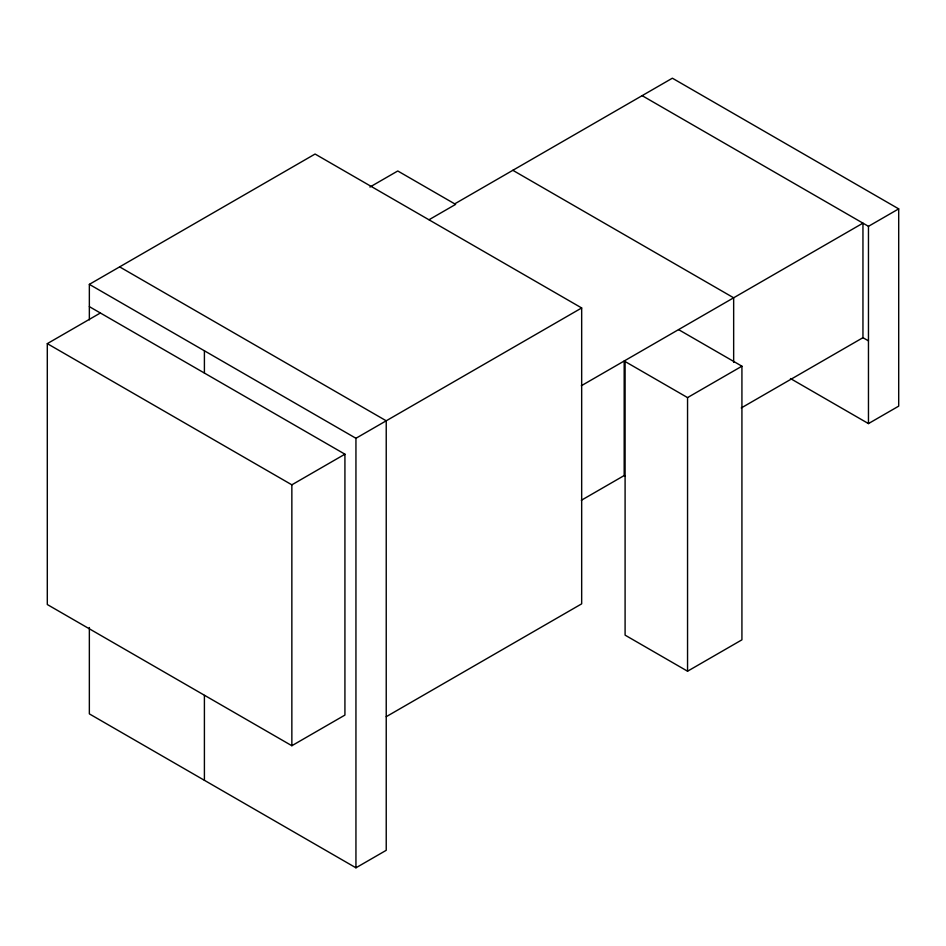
<?xml version="1.0" encoding="UTF-8"?>
<svg xmlns="http://www.w3.org/2000/svg" width="946" height="946" viewBox="0 0 946 946"><rect width="100%" height="100%" fill="white"/><g stroke="black" fill="none" stroke-linecap="round" stroke-linejoin="round"><path stroke-width="1.42" d="M89.35 319.89L89.35 284.356L315.077 154.032L581.672 307.958L581.672 603.844L386.228 716.69M89.35 306.634L344.923 454.186L344.923 715.081L291.853 745.72L47.3 604.529L47.3 343.635L100.371 312.996M369.945 187.036L397.769 170.978L455.629 204.383L429.082 219.709M454.719 203.863L672.37 78.199L898.7 208.877L898.7 406.141L868.463 423.595L790.466 378.554M89.35 284.356L355.944 438.282L581.672 307.958M47.3 343.635L291.853 484.825L344.923 454.186M581.329 385.743L862.953 223.15L862.953 337.687L741.262 407.951M642.133 95.652L868.463 226.331L898.7 208.877M581.329 500.28L624.183 475.542L624.183 361.005L687.553 397.592L741.924 366.197L741.924 639.827L687.553 671.211L625.093 635.144L625.093 361.526M89.35 627.529L89.35 713.875L355.944 867.801L386.228 850.312L386.228 420.793L119.634 266.878M862.953 337.687L868.463 340.867M512.838 170.304L733.658 297.801L733.658 362.413M678.554 329.61L741.924 366.197M624.183 475.542L625.093 476.063M868.463 226.331L868.463 423.595M687.553 397.592L687.553 671.211M355.944 438.282L355.944 867.801M291.853 484.825L291.853 745.72M204.407 350.777L204.407 373.055M204.407 695.416L204.407 780.308"/></g></svg>
